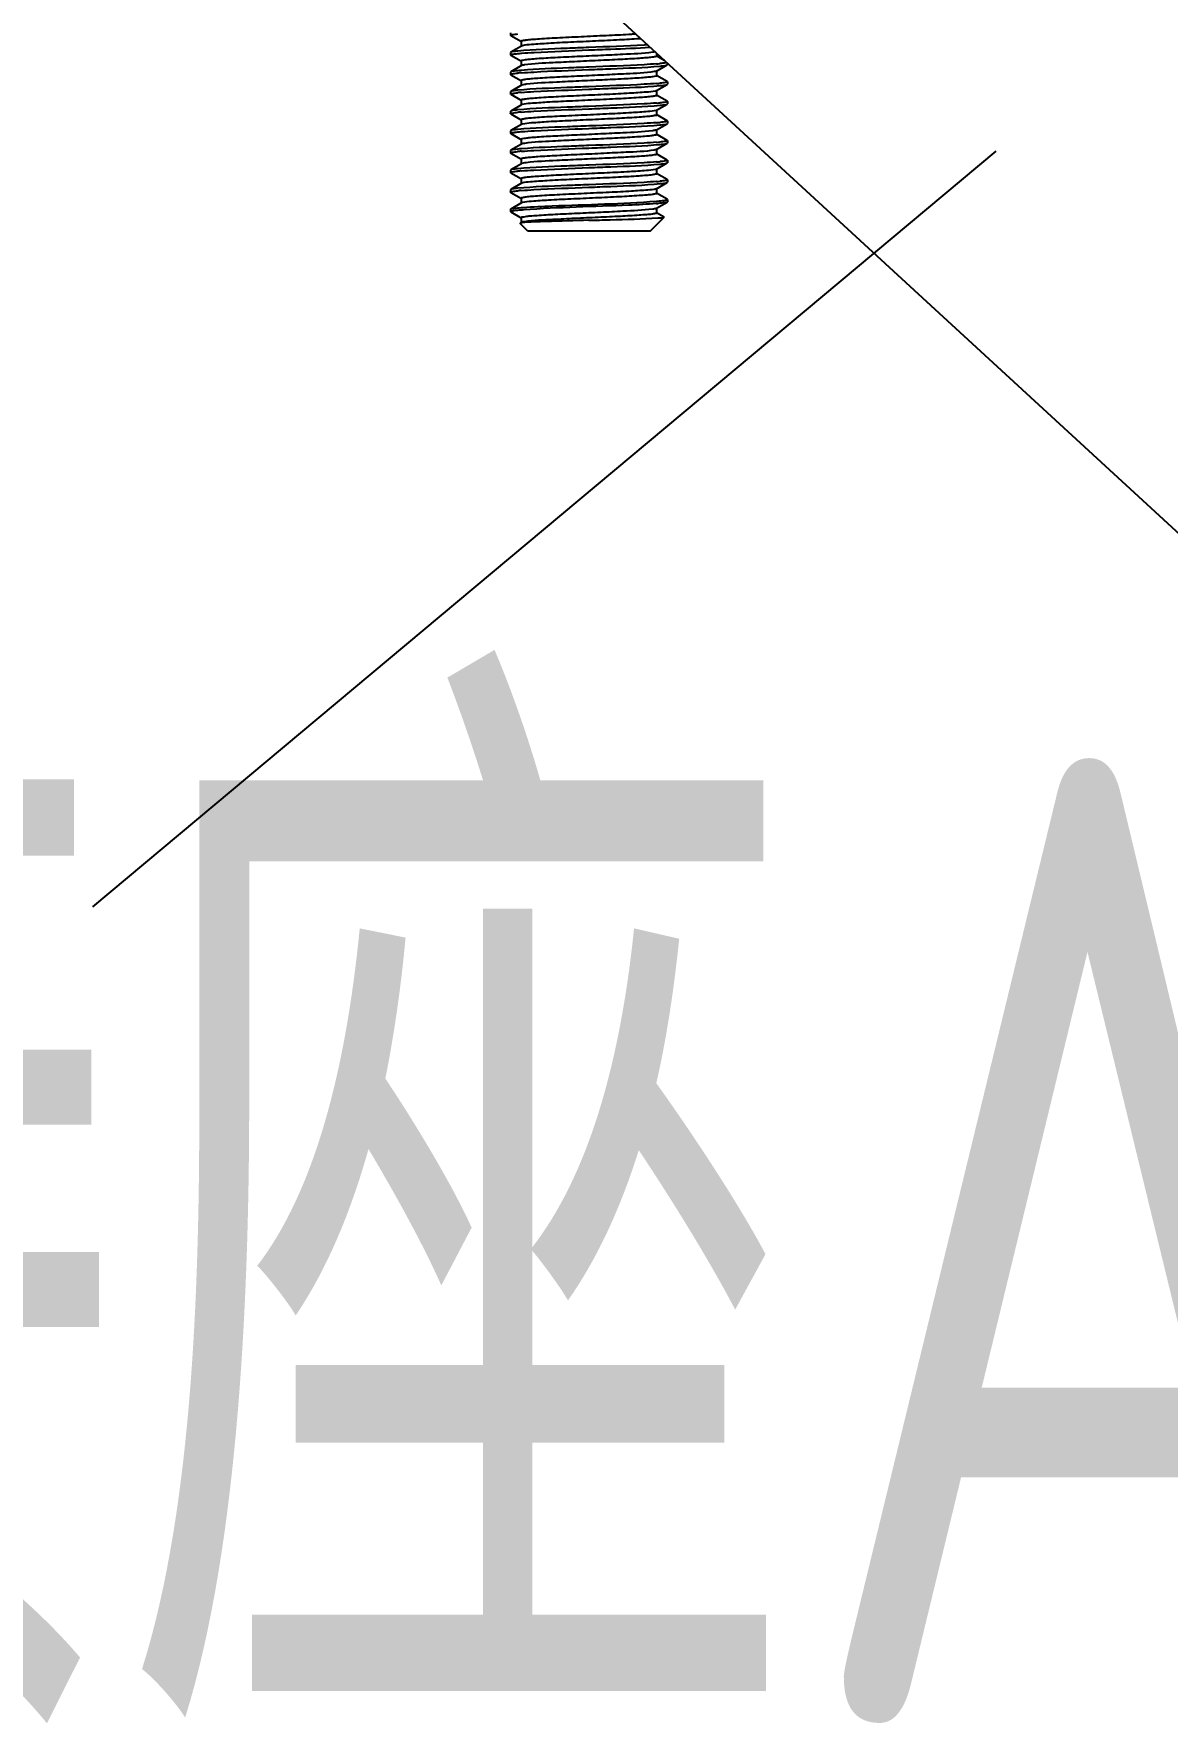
# Model space of a CAD drawing. Extents: x 1247970 to 1725648, y 860327 to 1277876.
# Drawn here: x 1328333 to 1328804, y 1202620 to 1203325 of the extents above; entities that cross this region are included whole.
import ezdxf

# ---------------------------------------------------------------- set-up
doc = ezdxf.new("R2010")
doc.units = 0
doc.header["$LTSCALE"] = 1000
doc.header["$MEASUREMENT"] = 0
doc.layers.get('0').update_dxf_attribs({"color": 254})
for name, color, linetype in [('ANNO-CTXT', 2, 'Continuous'), ('PUB_DIM', 254, 'Continuous'), ('TK', 4, 'Continuous')]:
    doc.layers.add(name, color=color, linetype=linetype)
doc.styles.add('HZ', font='tssdeng.shx', dxfattribs={"width": 0.7, "bigfont": 'hztxt.shx'})
doc.styles.get("Standard").update_dxf_attribs({"font": 'gbenor.shx', "bigfont": 'gbcbig.shx'})
doc.dimstyles.get("Standard").update_dxf_attribs({"dimtxt": 0.18, "dimasz": 0.18, "dimexe": 0.18, "dimexo": 0.0625, "dimgap": 0.09, "dimtad": 0, "dimtih": 1, "dimtoh": 1, "dimdec": 4, "dimzin": 0, "dimdsep": 46, "dimtxsty": 'Standard', "dimcen": 0.09, "dimadec": 0, "dimazin": 0, "dimtfac": 1, "dimtdec": 4, "dimtofl": 0, "dimtmove": 0, "dimatfit": 3, "dimfxl": 0, "dimtolj": 1, "dimtzin": 0, "dimarcsym": 0})

# ---------------------------------------------------------------- blocks, each defined once
blk = doc.blocks.new('A$C63786A89')
at = {"linetype": 'Continuous'}
for p, q in [((-4164.94, 10433.15), (-4496.08, 10737.87)), ((-4486.09, 10681.29), (-4486.09, 10680.27)), ((-4486.02, 10680.18), (-4486.09, 10680.27)), ((-4486.02, 10680.18), (-4481.6, 10677.62)), ((-4481.6, 10675.79), (-4486.02, 10673.23)), ((-4481.69, 10677.72), (-4481.69, 10675.69)), ((-4486.02, 10673.23), (-4486.09, 10673.14)), ((-4486.09, 10673.14), (-4486.09, 10672.13)), ((-4486.02, 10672.04), (-4486.09, 10672.13)), ((-4486.02, 10672.04), (-4481.6, 10669.48)), ((-4481.69, 10669.58), (-4481.69, 10667.54)), ((-4481.68, 10672.81), (-4481.45, 10672.83)), ((-4422.09, 10669.78), (-4425.43, 10671.72)), ((-4425.35, 10671.62), (-4425.35, 10672.78)), ((-4420.94, 10668.72), (-4420.94, 10668.05)), ((-4486.02, 10665.09), (-4486.09, 10665)), ((-4486.09, 10665), (-4486.09, 10663.98)), ((-4486.02, 10663.89), (-4486.09, 10663.98)), ((-4481.6, 10667.65), (-4486.02, 10665.09)), ((-4486.02, 10663.89), (-4481.6, 10661.33)), ((-4425.43, 10665.41), (-4421.01, 10667.96)), ((-4421.01, 10661.02), (-4425.43, 10663.58)), ((-4425.35, 10663.47), (-4425.35, 10665.51)), ((-4421.01, 10667.96), (-4420.94, 10668.05)), ((-4486.02, 10656.94), (-4486.09, 10656.85)), ((-4486.09, 10656.85), (-4486.09, 10655.84)), ((-4486.02, 10655.75), (-4486.09, 10655.84)), ((-4481.6, 10659.5), (-4486.02, 10656.94)), ((-4486.02, 10655.75), (-4481.6, 10653.19)), ((-4481.69, 10661.44), (-4481.69, 10659.4)), ((-4481.47, 10659.56), (-4481.6, 10659.5)), ((-4425.43, 10657.26), (-4421.01, 10659.82)), ((-4421.01, 10652.87), (-4425.43, 10655.43)), ((-4425.35, 10655.33), (-4425.35, 10657.36)), ((-4421.01, 10661.02), (-4420.94, 10660.93)), ((-4421.01, 10659.82), (-4420.94, 10659.91)), ((-4420.94, 10660.93), (-4420.94, 10659.91)), ((-4486.02, 10648.8), (-4486.09, 10648.71)), ((-4486.09, 10648.71), (-4486.09, 10647.69)), ((-4486.02, 10647.6), (-4486.09, 10647.69)), ((-4481.6, 10651.36), (-4486.02, 10648.8)), ((-4486.02, 10647.6), (-4481.6, 10645.04)), ((-4481.69, 10653.29), (-4481.69, 10651.26)), ((-4425.43, 10649.12), (-4425.6, 10649.05)), ((-4425.43, 10649.12), (-4421.01, 10651.68)), ((-4425.35, 10647.18), (-4425.35, 10649.22)), ((-4421.01, 10652.87), (-4420.94, 10652.78)), ((-4421.01, 10651.68), (-4420.94, 10651.76)), ((-4420.94, 10652.78), (-4420.94, 10651.76)), ((-4486.02, 10640.65), (-4486.09, 10640.57)), ((-4486.09, 10640.57), (-4486.09, 10639.55)), ((-4481.6, 10643.21), (-4486.02, 10640.65)), ((-4481.69, 10645.15), (-4481.69, 10643.11)), ((-4421.01, 10644.73), (-4425.43, 10647.29)), ((-4425.43, 10640.97), (-4421.01, 10643.53)), ((-4425.35, 10639.04), (-4425.35, 10641.07)), ((-4421.01, 10644.73), (-4420.94, 10644.64)), ((-4421.01, 10643.53), (-4420.94, 10643.62)), ((-4420.94, 10644.64), (-4420.94, 10643.62)), ((-4486.02, 10639.46), (-4486.09, 10639.55)), ((-4486.02, 10639.46), (-4481.6, 10636.9)), ((-4481.6, 10635.07), (-4486.02, 10632.51)), ((-4481.69, 10637), (-4481.69, 10634.97)), ((-4481.68, 10640.23), (-4481.45, 10640.25)), ((-4421.01, 10636.58), (-4425.43, 10639.14)), ((-4425.43, 10632.83), (-4421.01, 10635.39)), ((-4421.01, 10636.58), (-4420.94, 10636.49)), ((-4421.01, 10635.39), (-4420.94, 10635.48)), ((-4420.94, 10636.49), (-4420.94, 10635.48)), ((-4486.02, 10632.51), (-4486.09, 10632.42)), ((-4486.09, 10632.42), (-4486.09, 10631.4)), ((-4486.02, 10631.31), (-4486.09, 10631.4)), ((-4486.02, 10631.31), (-4481.6, 10628.75)), ((-4481.6, 10626.92), (-4486.02, 10624.37)), ((-4481.69, 10628.86), (-4481.69, 10626.82)), ((-4481.47, 10626.98), (-4481.6, 10626.92)), ((-4421.01, 10628.44), (-4425.43, 10631)), ((-4425.43, 10624.68), (-4421.01, 10627.24)), ((-4425.35, 10630.89), (-4425.35, 10632.93)), ((-4421.01, 10628.44), (-4420.94, 10628.35)), ((-4421.01, 10627.24), (-4420.94, 10627.33)), ((-4420.94, 10628.35), (-4420.94, 10627.33)), ((-4486.02, 10624.37), (-4486.09, 10624.28)), ((-4486.09, 10624.28), (-4486.09, 10623.26)), ((-4486.02, 10623.17), (-4486.09, 10623.26)), ((-4486.02, 10623.17), (-4481.6, 10620.61)), ((-4481.69, 10620.71), (-4481.69, 10618.68)), ((-4421.01, 10620.29), (-4425.43, 10622.85)), ((-4425.35, 10622.75), (-4425.35, 10624.79)), ((-4421.01, 10620.29), (-4420.94, 10620.2)), ((-4421.01, 10619.1), (-4420.94, 10619.19)), ((-4420.94, 10620.2), (-4420.94, 10619.19)), ((-4486.02, 10616.22), (-4486.09, 10616.13)), ((-4486.09, 10616.13), (-4486.09, 10615.11)), ((-4486.02, 10615.02), (-4486.09, 10615.11)), ((-4481.6, 10618.78), (-4486.02, 10616.22)), ((-4486.02, 10615.02), (-4481.6, 10612.47)), ((-4481.69, 10612.57), (-4481.69, 10610.53)), ((-4425.43, 10616.54), (-4425.6, 10616.47)), ((-4425.43, 10616.54), (-4421.01, 10619.1)), ((-4421.01, 10612.15), (-4425.43, 10614.71)), ((-4425.35, 10614.6), (-4425.35, 10616.64)), ((-4420.94, 10612.06), (-4421.01, 10612.15)), ((-4486.09, 10607.99), (-4486.02, 10608.08)), ((-4486.09, 10607.99), (-4486.09, 10606.97)), ((-4486.02, 10606.88), (-4486.09, 10606.97)), ((-4481.6, 10610.64), (-4486.02, 10608.08)), ((-4486.02, 10606.88), (-4481.6, 10604.32)), ((-4425.43, 10608.39), (-4421.01, 10610.95)), ((-4422.31, 10604.76), (-4425.43, 10606.56)), ((-4425.35, 10606.46), (-4425.35, 10608.5)), ((-4421.24, 10611.88), (-4421.12, 10611.92)), ((-4420.94, 10611.04), (-4421.01, 10610.95)), ((-4420.94, 10612.06), (-4420.94, 10611.04)), ((-4482.13, 10602.18), (-4482.16, 10602.12)), ((-4478.97, 10598.93), (-4482.16, 10602.12)), ((-4481.37, 10602.33), (-4481.78, 10602.27)), ((-4481.69, 10604.42), (-4481.69, 10602.39)), ((-4428.06, 10598.93), (-4478.97, 10598.93)), ((-4428.06, 10598.93), (-4422.29, 10604.7)), ((-4422.29, 10604.7), (-4422.31, 10604.76))]:
    blk.add_line(p, q, dxfattribs=at)
for centre, radius, start, end in [((-4480.14, 10671.69), 4.37, 103.46037, 104.3304), ((-4432.77, 10762.71), 94.62, 274.45949, 275.27319), ((-4474.7, 10575.58), 89.36, 94.44665, 95.44856), ((-4474.65, 10566.78), 90.02, 94.45208, 95.42243), ((-4432.58, 10752.35), 92.39, 274.45708, 275.34311), ((-4474.47, 10556.48), 92.17, 94.4567, 95.35017), ((-4426.21, 10650.83), 1.88, 287.90929, 289.04387), ((-4432.6, 10744.42), 92.6, 274.45721, 275.33727), ((-4480.14, 10639.11), 4.37, 103.46037, 104.3304), ((-4432.5, 10735.05), 91.37, 274.45618, 275.37567), ((-4432.77, 10730.13), 94.62, 274.45949, 275.27319), ((-4474.7, 10543), 89.36, 94.44665, 95.44856), ((-4432.58, 10719.77), 92.39, 274.45708, 275.34311), ((-4474.65, 10534.2), 90.02, 94.45208, 95.42243), ((-4432.6, 10711.84), 92.6, 274.45721, 275.33727), ((-4474.47, 10523.91), 92.17, 94.4567, 95.35017), ((-4426.21, 10618.25), 1.88, 287.90929, 289.04387), ((-4480.14, 10606.53), 4.37, 103.46037, 104.3304), ((-4434.34, 10724.94), 113.92, 274.45303, 274.76001), ((-4434.12, 10721.15), 111.14, 274.46857, 274.81399)]:
    blk.add_arc(centre, radius, start, end, dxfattribs=at)
for points, knots in [([(-4486.09, 10680.27), (-4486.09, 10680.31), (-4485.95, 10680.41), (-4485.82, 10680.44), (-4485.73, 10680.46)], [0, 0, 0, 0, 0.315177, 1, 1, 1, 1]), ([(-4485.73, 10680.46), (-4485.59, 10680.5), (-4484.71, 10680.68), (-4483.81, 10680.76), (-4483.06, 10680.83)], [0, 0, 0, 0, 0.16229, 1, 1, 1, 1]), ([(-4434.03, 10680.77), (-4434.63, 10680.72), (-4438.31, 10680.46), (-4445.49, 10680.14), (-4455.43, 10679.67), (-4465.09, 10679.22), (-4472.43, 10678.84), (-4477.03, 10678.48), (-4479.53, 10678.29), (-4480.72, 10678.02), (-4481.68, 10677.91), (-4481.68, 10677.72)], [0.1500082, 0.1500082, 0.1500082, 0.1500082, 0.1823338, 0.3471353, 0.5327057, 0.7133282, 0.8639751, 0.9213168, 0.9638559, 0.9902263, 1, 1, 1, 1]), ([(-4481.22, 10675.92), (-4481.3, 10675.9), (-4481.43, 10675.87), (-4481.55, 10675.82), (-4481.6, 10675.79)], [0, 0, 0, 0, 0.585672, 1, 1, 1, 1]), ([(-4431.95, 10678.86), (-4432.19, 10678.84), (-4435.12, 10678.62), (-4441.46, 10678.29), (-4450.91, 10677.84), (-4460.74, 10677.39), (-4469.6, 10676.97), (-4476.28, 10676.49), (-4479.92, 10676.24), (-4481.16, 10675.94)], [0.1194923, 0.1194923, 0.1194923, 0.1194923, 0.1322772, 0.2793046, 0.4565879, 0.6403849, 0.8060766, 0.931494, 1, 1, 1, 1]), ([(-4429.14, 10676.27), (-4429.62, 10676.25), (-4437.74, 10675.78), (-4445.87, 10675.48), (-4453.52, 10675.18)], [0.1333592, 0.1333592, 0.1333592, 0.1333592, 0.1845089, 1, 1, 1, 1]), ([(-4486.09, 10672.13), (-4486.09, 10672.16), (-4485.71, 10672.44), (-4485.33, 10672.41), (-4484.97, 10672.47)], [0, 0, 0, 0, 0.092798, 1, 1, 1, 1]), ([(-4483.06, 10673.71), (-4483.44, 10673.67), (-4484.41, 10673.53), (-4485.48, 10673.54), (-4486.02, 10673.23)], [0, 0, 0, 0, 0.379378, 1, 1, 1, 1]), ([(-4484.97, 10672.47), (-4484.76, 10672.5), (-4483.67, 10672.64), (-4482.57, 10672.74), (-4481.68, 10672.81)], [0, 0, 0, 0, 0.190958, 1, 1, 1, 1]), ([(-4453.52, 10675.18), (-4456.56, 10675.06), (-4466.41, 10674.64), (-4476.27, 10674.35), (-4483.06, 10673.71)], [0, 0, 0, 0, 0.308784, 1, 1, 1, 1]), ([(-4427.04, 10673.2), (-4431.15, 10672.65), (-4438.37, 10672.37), (-4448.82, 10671.82), (-4458.22, 10671.41), (-4467.02, 10670.98), (-4473.57, 10670.62), (-4477.63, 10670.28), (-4479.81, 10670.1), (-4480.85, 10669.86), (-4481.69, 10669.74), (-4481.69, 10669.58)], [0, 0, 0, 0, 0.226556, 0.394464, 0.573122, 0.741029, 0.877994, 0.929534, 0.967621, 0.99116, 1, 1, 1, 1]), ([(-4481.45, 10672.83), (-4479.72, 10672.96), (-4470.41, 10673.52), (-4461.1, 10673.86), (-4453.52, 10674.16)], [0, 0, 0, 0, 0.186017, 1, 1, 1, 1]), ([(-4425.37, 10671.57), (-4425.51, 10671.4), (-4426.3, 10671.31), (-4427.67, 10671.05), (-4429.93, 10670.87), (-4434.23, 10670.53), (-4440.92, 10670.18), (-4449.85, 10669.74), (-4459.24, 10669.33), (-4469.45, 10668.77), (-4476.44, 10668.54), (-4480.34, 10667.95)], [0, 0, 0, 0, 0.011937, 0.038615, 0.07957, 0.133598, 0.274096, 0.443272, 0.620779, 0.785256, 1, 1, 1, 1]), ([(-4453.52, 10674.16), (-4450.49, 10674.28), (-4442.02, 10674.64), (-4433.53, 10674.91), (-4428.08, 10675.3)], [0, 0, 0, 0, 0.3078949, 0.8635376, 0.8635376, 0.8635376, 0.8635376]), ([(-4425.35, 10671.62), (-4425.35, 10671.61), (-4425.35, 10671.59), (-4425.36, 10671.57), (-4425.37, 10671.57)], [0, 0, 0, 0, 0.463467, 1, 1, 1, 1]), ([(-4421.32, 10668.87), (-4421.47, 10668.83), (-4422.38, 10668.66), (-4423.3, 10668.57), (-4424.07, 10668.5)], [0, 0, 0, 0, 0.163149, 1, 1, 1, 1]), ([(-4486.09, 10663.98), (-4486.09, 10664.02), (-4485.96, 10664.11), (-4485.85, 10664.14), (-4485.76, 10664.17)], [0, 0, 0, 0, 0.319044, 1, 1, 1, 1]), ([(-4481.58, 10665.69), (-4482.6, 10665.61), (-4484.05, 10665.41), (-4485.61, 10665.32), (-4486.02, 10665.09)], [0, 0, 0, 0, 0.683777, 1, 1, 1, 1]), ([(-4485.76, 10664.17), (-4485.63, 10664.2), (-4484.78, 10664.38), (-4483.91, 10664.46), (-4483.19, 10664.53)], [0, 0, 0, 0, 0.160861, 1, 1, 1, 1]), ([(-4426.38, 10665.16), (-4430.22, 10664.5), (-4437.24, 10664.31), (-4447.54, 10663.72), (-4457.17, 10663.31), (-4466.3, 10662.87), (-4473.15, 10662.5), (-4477.41, 10662.16), (-4479.71, 10661.97), (-4480.8, 10661.72), (-4481.69, 10661.61), (-4481.68, 10661.44)], [0, 0, 0, 0, 0.210773, 0.377666, 0.558838, 0.731273, 0.873076, 0.926648, 0.966309, 0.990838, 1, 1, 1, 1]), ([(-4481.63, 10664.67), (-4479.9, 10664.8), (-4470.54, 10665.37), (-4461.16, 10665.71), (-4453.52, 10666.02)], [0, 0, 0, 0, 0.184504, 1, 1, 1, 1]), ([(-4480.34, 10667.95), (-4480.49, 10667.92), (-4480.91, 10667.85), (-4481.35, 10667.79), (-4481.6, 10667.65)], [0, 0, 0, 0, 0.353551, 1, 1, 1, 1]), ([(-4453.52, 10667.04), (-4456.3, 10666.92), (-4465.66, 10666.54), (-4475.03, 10666.2), (-4481.58, 10665.69)], [0, 0, 0, 0, 0.297814, 1, 1, 1, 1]), ([(-4425.35, 10663.47), (-4425.35, 10663.31), (-4426.15, 10663.19), (-4427.17, 10662.96), (-4429.29, 10662.78), (-4433.25, 10662.45), (-4439.65, 10662.09), (-4448.29, 10661.67), (-4457.57, 10661.26), (-4468.07, 10660.72), (-4475.38, 10660.42), (-4479.59, 10659.9)], [0, 0, 0, 0, 0.008683, 0.031763, 0.069103, 0.119686, 0.254361, 0.420111, 0.597552, 0.765912, 1, 1, 1, 1]), ([(-4425.41, 10668.38), (-4427.14, 10668.25), (-4436.5, 10667.68), (-4445.87, 10667.34), (-4453.52, 10667.04)], [0, 0, 0, 0, 0.184619, 1, 1, 1, 1]), ([(-4453.52, 10666.02), (-4450.47, 10666.14), (-4440.63, 10666.56), (-4430.76, 10666.85), (-4423.98, 10667.49)], [0, 0, 0, 0, 0.308711, 1, 1, 1, 1]), ([(-4425.44, 10665.41), (-4425.54, 10665.34), (-4425.86, 10665.25), (-4426.18, 10665.19), (-4426.38, 10665.16)], [0, 0, 0, 0, 0.374139, 1, 1, 1, 1]), ([(-4423.98, 10667.49), (-4423.6, 10667.52), (-4422.62, 10667.66), (-4421.55, 10667.65), (-4421.01, 10667.96)], [0, 0, 0, 0, 0.379419, 1, 1, 1, 1]), ([(-4486.09, 10655.84), (-4486.09, 10655.88), (-4485.96, 10655.97), (-4485.85, 10656), (-4485.76, 10656.02)], [0, 0, 0, 0, 0.318595, 1, 1, 1, 1]), ([(-4483.19, 10657.41), (-4483.55, 10657.37), (-4484.48, 10657.24), (-4485.5, 10657.24), (-4486.02, 10656.94)], [0, 0, 0, 0, 0.378482, 1, 1, 1, 1]), ([(-4485.76, 10656.02), (-4485.62, 10656.06), (-4484.76, 10656.24), (-4483.89, 10656.32), (-4483.15, 10656.39)], [0, 0, 0, 0, 0.160696, 1, 1, 1, 1]), ([(-4453.52, 10658.89), (-4456.58, 10658.77), (-4466.47, 10658.35), (-4476.38, 10658.06), (-4483.19, 10657.41)], [0, 0, 0, 0, 0.309919, 1, 1, 1, 1]), ([(-4425.87, 10657.11), (-4427.12, 10656.81), (-4430.75, 10656.56), (-4437.44, 10656.08), (-4446.3, 10655.66), (-4456.13, 10655.21), (-4465.58, 10654.76), (-4472.72, 10654.39), (-4477.18, 10654.03), (-4479.61, 10653.84), (-4480.75, 10653.58), (-4481.68, 10653.47), (-4481.68, 10653.29)], [0, 0, 0, 0, 0.068576, 0.194029, 0.359725, 0.543506, 0.720761, 0.867753, 0.923531, 0.964877, 0.99049, 1, 1, 1, 1]), ([(-4481.63, 10656.52), (-4479.91, 10656.66), (-4470.54, 10657.23), (-4461.16, 10657.57), (-4453.52, 10657.87)], [0, 0, 0, 0, 0.184493, 1, 1, 1, 1]), ([(-4479.59, 10659.9), (-4479.81, 10659.88), (-4480.44, 10659.79), (-4481.08, 10659.71), (-4481.47, 10659.56)], [0, 0, 0, 0, 0.341642, 1, 1, 1, 1]), ([(-4425.35, 10655.33), (-4425.35, 10655.15), (-4426.31, 10655.04), (-4427.48, 10654.77), (-4429.97, 10654.58), (-4434.53, 10654.22), (-4441.82, 10653.84), (-4451.43, 10653.39), (-4461.35, 10652.92), (-4470.2, 10652.52), (-4476.71, 10652), (-4480.22, 10651.79), (-4481.35, 10651.46)], [0, 0, 0, 0, 0.009703, 0.035887, 0.07813, 0.135078, 0.284815, 0.464601, 0.649729, 0.81476, 0.937049, 1, 1, 1, 1]), ([(-4425.4, 10660.24), (-4427.13, 10660.1), (-4436.49, 10659.54), (-4445.87, 10659.19), (-4453.52, 10658.89)], [0, 0, 0, 0, 0.184538, 1, 1, 1, 1]), ([(-4453.52, 10657.87), (-4450.48, 10657.99), (-4440.63, 10658.41), (-4430.77, 10658.7), (-4423.99, 10659.34)], [0, 0, 0, 0, 0.308641, 1, 1, 1, 1]), ([(-4425.44, 10657.26), (-4425.49, 10657.23), (-4425.64, 10657.17), (-4425.78, 10657.13), (-4425.87, 10657.11)], [0, 0, 0, 0, 0.406881, 1, 1, 1, 1]), ([(-4423.99, 10659.34), (-4423.61, 10659.38), (-4422.63, 10659.52), (-4421.55, 10659.51), (-4421.01, 10659.82)], [0, 0, 0, 0, 0.379512, 1, 1, 1, 1]), ([(-4421.27, 10660.74), (-4421.41, 10660.7), (-4422.31, 10660.52), (-4423.22, 10660.43), (-4423.98, 10660.36)], [0, 0, 0, 0, 0.159502, 1, 1, 1, 1]), ([(-4420.94, 10660.93), (-4420.94, 10660.89), (-4421.07, 10660.8), (-4421.19, 10660.76), (-4421.27, 10660.74)], [0, 0, 0, 0, 0.318137, 1, 1, 1, 1]), ([(-4486.09, 10647.69), (-4486.09, 10647.74), (-4485.95, 10647.83), (-4485.82, 10647.86), (-4485.73, 10647.89)], [0, 0, 0, 0, 0.315177, 1, 1, 1, 1]), ([(-4483.15, 10649.27), (-4483.52, 10649.23), (-4484.46, 10649.1), (-4485.5, 10649.1), (-4486.02, 10648.8)], [0, 0, 0, 0, 0.378727, 1, 1, 1, 1]), ([(-4485.73, 10647.89), (-4485.59, 10647.92), (-4484.71, 10648.1), (-4483.81, 10648.18), (-4483.06, 10648.26)], [0, 0, 0, 0, 0.16229, 1, 1, 1, 1]), ([(-4453.52, 10650.75), (-4456.58, 10650.62), (-4466.46, 10650.2), (-4476.35, 10649.92), (-4483.15, 10649.27)], [0, 0, 0, 0, 0.309586, 1, 1, 1, 1]), ([(-4425.63, 10649.03), (-4426.72, 10648.68), (-4430.18, 10648.5), (-4436.64, 10647.96), (-4445.49, 10647.56), (-4455.43, 10647.09), (-4465.09, 10646.64), (-4472.43, 10646.26), (-4477.03, 10645.9), (-4479.53, 10645.71), (-4480.72, 10645.44), (-4481.68, 10645.33), (-4481.68, 10645.15)], [0, 0, 0, 0, 0.061098, 0.182334, 0.347135, 0.532706, 0.713328, 0.863975, 0.921317, 0.963856, 0.990226, 1, 1, 1, 1]), ([(-4481.63, 10648.38), (-4479.9, 10648.51), (-4470.54, 10649.08), (-4461.16, 10649.42), (-4453.52, 10649.73)], [0, 0, 0, 0, 0.184541, 1, 1, 1, 1]), ([(-4481.35, 10651.46), (-4481.4, 10651.44), (-4481.48, 10651.41), (-4481.56, 10651.38), (-4481.6, 10651.36)], [0, 0, 0, 0, 0.569522, 1, 1, 1, 1]), ([(-4425.4, 10652.1), (-4427.13, 10651.96), (-4436.5, 10651.39), (-4445.87, 10651.05), (-4453.52, 10650.75)], [0, 0, 0, 0, 0.184553, 1, 1, 1, 1]), ([(-4453.52, 10649.73), (-4450.47, 10649.85), (-4440.61, 10650.27), (-4430.73, 10650.56), (-4423.94, 10651.2)], [0, 0, 0, 0, 0.309073, 1, 1, 1, 1]), ([(-4421.31, 10652.59), (-4421.45, 10652.55), (-4422.34, 10652.37), (-4423.24, 10652.29), (-4423.99, 10652.22)], [0, 0, 0, 0, 0.163341, 1, 1, 1, 1]), ([(-4423.94, 10651.2), (-4423.56, 10651.24), (-4422.6, 10651.37), (-4421.55, 10651.37), (-4421.01, 10651.68)], [0, 0, 0, 0, 0.379133, 1, 1, 1, 1]), ([(-4420.94, 10652.78), (-4420.94, 10652.74), (-4421.09, 10652.64), (-4421.22, 10652.61), (-4421.31, 10652.59)], [0, 0, 0, 0, 0.314295, 1, 1, 1, 1]), ([(-4483.06, 10641.13), (-4483.44, 10641.09), (-4484.41, 10640.96), (-4485.48, 10640.97), (-4486.02, 10640.65)], [0, 0, 0, 0, 0.379378, 1, 1, 1, 1]), ([(-4453.52, 10642.6), (-4456.56, 10642.48), (-4466.41, 10642.06), (-4476.27, 10641.77), (-4483.06, 10641.13)], [0, 0, 0, 0, 0.308784, 1, 1, 1, 1]), ([(-4427.04, 10640.62), (-4431.15, 10640.07), (-4438.37, 10639.79), (-4448.82, 10639.24), (-4458.22, 10638.83), (-4467.02, 10638.4), (-4473.57, 10638.04), (-4477.63, 10637.71), (-4479.81, 10637.52), (-4480.85, 10637.28), (-4481.69, 10637.16), (-4481.69, 10637)], [0, 0, 0, 0, 0.226556, 0.394464, 0.573122, 0.741029, 0.877994, 0.929534, 0.967621, 0.99116, 1, 1, 1, 1]), ([(-4481.22, 10643.35), (-4481.3, 10643.33), (-4481.43, 10643.29), (-4481.55, 10643.24), (-4481.6, 10643.21)], [0, 0, 0, 0, 0.585672, 1, 1, 1, 1]), ([(-4481.45, 10640.25), (-4479.72, 10640.38), (-4470.41, 10640.94), (-4461.1, 10641.28), (-4453.52, 10641.58)], [0, 0, 0, 0, 0.186017, 1, 1, 1, 1]), ([(-4425.35, 10647.18), (-4425.35, 10647.01), (-4426.28, 10646.89), (-4427.43, 10646.63), (-4429.85, 10646.44), (-4434.32, 10646.09), (-4441.46, 10645.71), (-4450.91, 10645.26), (-4460.74, 10644.81), (-4469.6, 10644.4), (-4476.28, 10643.91), (-4479.92, 10643.66), (-4481.16, 10643.36)], [0, 0, 0, 0, 0.009517, 0.035128, 0.076492, 0.132277, 0.279305, 0.456588, 0.640385, 0.806077, 0.931494, 1, 1, 1, 1]), ([(-4425.4, 10643.95), (-4427.12, 10643.82), (-4436.49, 10643.25), (-4445.87, 10642.91), (-4453.52, 10642.6)], [0, 0, 0, 0, 0.184509, 1, 1, 1, 1]), ([(-4453.52, 10641.58), (-4450.49, 10641.7), (-4440.68, 10642.12), (-4430.84, 10642.42), (-4424.07, 10643.05)], [0, 0, 0, 0, 0.307895, 1, 1, 1, 1]), ([(-4425.43, 10640.97), (-4425.5, 10640.93), (-4426.03, 10640.75), (-4426.58, 10640.69), (-4427.04, 10640.62)], [0, 0, 0, 0, 0.140461, 1, 1, 1, 1]), ([(-4424.07, 10643.05), (-4423.68, 10643.08), (-4422.67, 10643.22), (-4421.57, 10643.21), (-4421.01, 10643.53)], [0, 0, 0, 0, 0.380051, 1, 1, 1, 1]), ([(-4421.26, 10644.45), (-4421.4, 10644.42), (-4422.28, 10644.23), (-4423.18, 10644.15), (-4423.94, 10644.08)], [0, 0, 0, 0, 0.159053, 1, 1, 1, 1]), ([(-4420.94, 10644.64), (-4420.94, 10644.6), (-4421.07, 10644.51), (-4421.18, 10644.48), (-4421.26, 10644.45)], [0, 0, 0, 0, 0.319254, 1, 1, 1, 1]), ([(-4486.09, 10639.55), (-4486.09, 10639.58), (-4485.71, 10639.86), (-4485.33, 10639.83), (-4484.97, 10639.89)], [0, 0, 0, 0, 0.092798, 1, 1, 1, 1]), ([(-4484.97, 10639.89), (-4484.76, 10639.92), (-4483.67, 10640.07), (-4482.57, 10640.16), (-4481.68, 10640.23)], [0, 0, 0, 0, 0.190958, 1, 1, 1, 1]), ([(-4481.63, 10632.09), (-4479.9, 10632.23), (-4470.54, 10632.79), (-4461.16, 10633.13), (-4453.52, 10633.44)], [0, 0, 0, 0, 0.184504, 1, 1, 1, 1]), ([(-4480.34, 10635.37), (-4480.49, 10635.35), (-4480.91, 10635.27), (-4481.35, 10635.21), (-4481.6, 10635.07)], [0, 0, 0, 0, 0.353551, 1, 1, 1, 1]), ([(-4453.52, 10634.46), (-4456.3, 10634.35), (-4465.66, 10633.96), (-4475.03, 10633.62), (-4481.58, 10633.11)], [0, 0, 0, 0, 0.297814, 1, 1, 1, 1]), ([(-4425.37, 10638.99), (-4425.51, 10638.82), (-4426.3, 10638.73), (-4427.67, 10638.47), (-4429.93, 10638.29), (-4434.23, 10637.95), (-4440.92, 10637.6), (-4449.85, 10637.16), (-4459.24, 10636.76), (-4469.45, 10636.2), (-4476.44, 10635.96), (-4480.34, 10635.37)], [0, 0, 0, 0, 0.011937, 0.038615, 0.07957, 0.133598, 0.274096, 0.443272, 0.620779, 0.785256, 1, 1, 1, 1]), ([(-4425.41, 10635.81), (-4427.14, 10635.67), (-4436.5, 10635.1), (-4445.87, 10634.76), (-4453.52, 10634.46)], [0, 0, 0, 0, 0.184619, 1, 1, 1, 1]), ([(-4453.52, 10633.44), (-4450.47, 10633.56), (-4440.63, 10633.98), (-4430.76, 10634.27), (-4423.98, 10634.91)], [0, 0, 0, 0, 0.308711, 1, 1, 1, 1]), ([(-4425.35, 10639.04), (-4425.35, 10639.03), (-4425.35, 10639.01), (-4425.36, 10639), (-4425.37, 10638.99)], [0, 0, 0, 0, 0.463467, 1, 1, 1, 1]), ([(-4421.32, 10636.29), (-4421.47, 10636.26), (-4422.38, 10636.08), (-4423.3, 10635.99), (-4424.07, 10635.92)], [0, 0, 0, 0, 0.163149, 1, 1, 1, 1]), ([(-4423.98, 10634.91), (-4423.6, 10634.95), (-4422.62, 10635.08), (-4421.55, 10635.07), (-4421.01, 10635.39)], [0, 0, 0, 0, 0.379419, 1, 1, 1, 1]), ([(-4420.94, 10636.49), (-4420.94, 10636.45), (-4421.1, 10636.35), (-4421.22, 10636.32), (-4421.32, 10636.29)], [0, 0, 0, 0, 0.312916, 1, 1, 1, 1]), ([(-4486.09, 10631.4), (-4486.09, 10631.44), (-4485.96, 10631.53), (-4485.85, 10631.56), (-4485.76, 10631.59)], [0, 0, 0, 0, 0.319044, 1, 1, 1, 1]), ([(-4481.58, 10633.11), (-4482.6, 10633.03), (-4484.05, 10632.83), (-4485.61, 10632.75), (-4486.02, 10632.51)], [0, 0, 0, 0, 0.683777, 1, 1, 1, 1]), ([(-4485.76, 10631.59), (-4485.63, 10631.63), (-4484.78, 10631.8), (-4483.91, 10631.88), (-4483.19, 10631.95)], [0, 0, 0, 0, 0.160861, 1, 1, 1, 1]), ([(-4453.52, 10626.31), (-4456.58, 10626.19), (-4466.47, 10625.77), (-4476.38, 10625.48), (-4483.19, 10624.83)], [0, 0, 0, 0, 0.309919, 1, 1, 1, 1]), ([(-4426.38, 10632.58), (-4430.22, 10631.92), (-4437.24, 10631.74), (-4447.54, 10631.15), (-4457.17, 10630.73), (-4466.3, 10630.29), (-4473.15, 10629.92), (-4477.41, 10629.58), (-4479.71, 10629.39), (-4480.8, 10629.14), (-4481.69, 10629.03), (-4481.68, 10628.86)], [0, 0, 0, 0, 0.210773, 0.377666, 0.558838, 0.731273, 0.873076, 0.926648, 0.966309, 0.990838, 1, 1, 1, 1]), ([(-4479.59, 10627.32), (-4479.81, 10627.3), (-4480.44, 10627.21), (-4481.08, 10627.13), (-4481.47, 10626.98)], [0, 0, 0, 0, 0.341642, 1, 1, 1, 1]), ([(-4425.35, 10630.89), (-4425.35, 10630.74), (-4426.15, 10630.61), (-4427.17, 10630.39), (-4429.29, 10630.2), (-4433.25, 10629.87), (-4439.65, 10629.52), (-4448.29, 10629.09), (-4457.57, 10628.68), (-4468.07, 10628.14), (-4475.38, 10627.84), (-4479.59, 10627.32)], [0, 0, 0, 0, 0.008683, 0.031763, 0.069103, 0.119686, 0.254361, 0.420111, 0.597552, 0.765912, 1, 1, 1, 1]), ([(-4425.4, 10627.66), (-4427.13, 10627.53), (-4436.49, 10626.96), (-4445.87, 10626.62), (-4453.52, 10626.31)], [0, 0, 0, 0, 0.184538, 1, 1, 1, 1]), ([(-4453.52, 10625.29), (-4450.48, 10625.42), (-4440.63, 10625.83), (-4430.77, 10626.13), (-4423.99, 10626.77)], [0, 0, 0, 0, 0.308641, 1, 1, 1, 1]), ([(-4425.44, 10632.83), (-4425.54, 10632.77), (-4425.86, 10632.68), (-4426.18, 10632.61), (-4426.38, 10632.58)], [0, 0, 0, 0, 0.374139, 1, 1, 1, 1]), ([(-4423.99, 10626.77), (-4423.61, 10626.8), (-4422.63, 10626.94), (-4421.55, 10626.93), (-4421.01, 10627.24)], [0, 0, 0, 0, 0.379512, 1, 1, 1, 1]), ([(-4421.27, 10628.16), (-4421.41, 10628.12), (-4422.31, 10627.94), (-4423.22, 10627.86), (-4423.98, 10627.78)], [0, 0, 0, 0, 0.159502, 1, 1, 1, 1]), ([(-4420.94, 10628.35), (-4420.94, 10628.31), (-4421.07, 10628.22), (-4421.19, 10628.19), (-4421.27, 10628.16)], [0, 0, 0, 0, 0.318137, 1, 1, 1, 1]), ([(-4486.09, 10623.26), (-4486.09, 10623.3), (-4485.96, 10623.39), (-4485.85, 10623.42), (-4485.76, 10623.44)], [0, 0, 0, 0, 0.318595, 1, 1, 1, 1]), ([(-4483.19, 10624.83), (-4483.55, 10624.79), (-4484.48, 10624.66), (-4485.5, 10624.66), (-4486.02, 10624.37)], [0, 0, 0, 0, 0.378482, 1, 1, 1, 1]), ([(-4485.76, 10623.44), (-4485.62, 10623.48), (-4484.76, 10623.66), (-4483.89, 10623.74), (-4483.15, 10623.81)], [0, 0, 0, 0, 0.160696, 1, 1, 1, 1]), ([(-4425.87, 10624.53), (-4427.12, 10624.24), (-4430.75, 10623.98), (-4437.44, 10623.5), (-4446.3, 10623.08), (-4456.13, 10622.63), (-4465.58, 10622.18), (-4472.72, 10621.81), (-4477.18, 10621.45), (-4479.61, 10621.26), (-4480.75, 10621), (-4481.68, 10620.89), (-4481.68, 10620.71)], [0, 0, 0, 0, 0.068576, 0.194029, 0.359725, 0.543506, 0.720761, 0.867753, 0.923531, 0.964877, 0.99049, 1, 1, 1, 1]), ([(-4481.63, 10623.94), (-4479.91, 10624.08), (-4470.54, 10624.65), (-4461.16, 10624.99), (-4453.52, 10625.29)], [0, 0, 0, 0, 0.184493, 1, 1, 1, 1]), ([(-4425.35, 10622.75), (-4425.35, 10622.57), (-4426.31, 10622.46), (-4427.48, 10622.19), (-4429.97, 10622), (-4434.53, 10621.64), (-4441.82, 10621.26), (-4451.43, 10620.81), (-4461.35, 10620.34), (-4470.2, 10619.94), (-4476.71, 10619.42), (-4480.22, 10619.21), (-4481.35, 10618.88)], [0, 0, 0, 0, 0.009703, 0.035887, 0.07813, 0.135078, 0.284815, 0.464601, 0.649729, 0.81476, 0.937049, 1, 1, 1, 1]), ([(-4425.4, 10619.52), (-4427.13, 10619.38), (-4436.5, 10618.81), (-4445.87, 10618.47), (-4453.52, 10618.17)], [0, 0, 0, 0, 0.184553, 1, 1, 1, 1]), ([(-4425.44, 10624.68), (-4425.49, 10624.65), (-4425.64, 10624.6), (-4425.78, 10624.56), (-4425.87, 10624.53)], [0, 0, 0, 0, 0.406881, 1, 1, 1, 1]), ([(-4421.31, 10620.01), (-4421.45, 10619.97), (-4422.34, 10619.8), (-4423.24, 10619.71), (-4423.99, 10619.64)], [0, 0, 0, 0, 0.163341, 1, 1, 1, 1]), ([(-4420.94, 10620.2), (-4420.94, 10620.16), (-4421.09, 10620.06), (-4421.22, 10620.03), (-4421.31, 10620.01)], [0, 0, 0, 0, 0.314295, 1, 1, 1, 1]), ([(-4486.09, 10615.11), (-4486.09, 10615.16), (-4485.95, 10615.25), (-4485.82, 10615.28), (-4485.73, 10615.31)], [0, 0, 0, 0, 0.315177, 1, 1, 1, 1]), ([(-4483.15, 10616.69), (-4483.52, 10616.65), (-4484.46, 10616.52), (-4485.5, 10616.52), (-4486.02, 10616.22)], [0, 0, 0, 0, 0.378727, 1, 1, 1, 1]), ([(-4485.73, 10615.31), (-4485.59, 10615.34), (-4484.71, 10615.52), (-4483.81, 10615.61), (-4483.06, 10615.68)], [0, 0, 0, 0, 0.16229, 1, 1, 1, 1]), ([(-4453.52, 10618.17), (-4456.58, 10618.05), (-4466.46, 10617.62), (-4476.35, 10617.34), (-4483.15, 10616.69)], [0, 0, 0, 0, 0.309586, 1, 1, 1, 1]), ([(-4425.63, 10616.46), (-4426.72, 10616.1), (-4430.18, 10615.92), (-4436.64, 10615.38), (-4445.49, 10614.98), (-4455.43, 10614.52), (-4465.09, 10614.06), (-4472.43, 10613.68), (-4477.03, 10613.32), (-4479.53, 10613.13), (-4480.72, 10612.86), (-4481.68, 10612.75), (-4481.68, 10612.57)], [0, 0, 0, 0, 0.061098, 0.182334, 0.347135, 0.532706, 0.713328, 0.863975, 0.921317, 0.963856, 0.990226, 1, 1, 1, 1]), ([(-4481.63, 10615.8), (-4479.9, 10615.94), (-4470.54, 10616.5), (-4461.16, 10616.85), (-4453.52, 10617.15)], [0, 0, 0, 0, 0.184541, 1, 1, 1, 1]), ([(-4481.35, 10618.88), (-4481.4, 10618.86), (-4481.48, 10618.84), (-4481.56, 10618.8), (-4481.6, 10618.78)], [0, 0, 0, 0, 0.569522, 1, 1, 1, 1]), ([(-4425.35, 10614.6), (-4425.35, 10614.43), (-4426.28, 10614.32), (-4427.43, 10614.06), (-4429.85, 10613.86), (-4434.32, 10613.51), (-4441.46, 10613.13), (-4450.91, 10612.69), (-4460.74, 10612.23), (-4469.6, 10611.82), (-4476.28, 10611.33), (-4479.92, 10611.08), (-4481.16, 10610.78)], [0, 0, 0, 0, 0.009517, 0.035128, 0.076492, 0.132277, 0.279305, 0.456588, 0.640385, 0.806077, 0.931494, 1, 1, 1, 1]), ([(-4453.52, 10617.15), (-4450.47, 10617.27), (-4440.61, 10617.69), (-4430.73, 10617.98), (-4423.94, 10618.63)], [0, 0, 0, 0, 0.309073, 1, 1, 1, 1]), ([(-4423.94, 10618.63), (-4423.56, 10618.66), (-4422.6, 10618.8), (-4421.55, 10618.79), (-4421.01, 10619.1)], [0, 0, 0, 0, 0.379133, 1, 1, 1, 1]), ([(-4484.69, 10607.35), (-4485.04, 10607.3), (-4485.4, 10607.21), (-4486.09, 10607.1), (-4486.09, 10606.97)], [0, 0, 0, 0, 0.726573, 1, 1, 1, 1]), ([(-4486.02, 10608.08), (-4485.96, 10608.11), (-4485.58, 10608.25), (-4485.17, 10608.3), (-4484.82, 10608.35)], [0, 0, 0, 0, 0.144741, 1, 1, 1, 1]), ([(-4484.82, 10608.35), (-4484.57, 10608.39), (-4483.25, 10608.55), (-4481.92, 10608.65), (-4480.84, 10608.73)], [0, 0, 0, 0, 0.189241, 1, 1, 1, 1]), ([(-4480.61, 10607.73), (-4481.03, 10607.7), (-4482.39, 10607.6), (-4483.75, 10607.48), (-4484.69, 10607.35)], [0, 0, 0, 0, 0.307232, 1, 1, 1, 1]), ([(-4427.04, 10608.04), (-4431.15, 10607.49), (-4438.37, 10607.21), (-4448.82, 10606.66), (-4458.22, 10606.25), (-4467.02, 10605.82), (-4473.57, 10605.46), (-4477.63, 10605.13), (-4479.81, 10604.94), (-4480.85, 10604.71), (-4481.69, 10604.59), (-4481.69, 10604.42)], [0, 0, 0, 0, 0.226556, 0.394464, 0.573122, 0.741029, 0.877994, 0.929534, 0.967621, 0.99116, 1, 1, 1, 1]), ([(-4481.22, 10610.77), (-4481.3, 10610.75), (-4481.43, 10610.71), (-4481.55, 10610.66), (-4481.6, 10610.64)], [0, 0, 0, 0, 0.585672, 1, 1, 1, 1]), ([(-4480.84, 10608.73), (-4476.82, 10609.03), (-4458.37, 10609.93), (-4439.89, 10610.24), (-4425.5, 10611.37)], [0, 0, 0, 0, 0.218132, 1, 1, 1, 1]), ([(-4425.46, 10610.35), (-4429.29, 10610.05), (-4447.67, 10609.15), (-4466.08, 10608.77), (-4480.61, 10607.73)], [0, 0, 0, 0, 0.208808, 1, 1, 1, 1]), ([(-4425.37, 10606.41), (-4425.51, 10606.24), (-4426.3, 10606.15), (-4427.67, 10605.89), (-4429.93, 10605.71), (-4434.23, 10605.37), (-4440.92, 10605.02), (-4449.85, 10604.59), (-4459.24, 10604.18), (-4469.45, 10603.62), (-4476.44, 10603.38), (-4480.34, 10602.79)], [0, 0, 0, 0, 0.011937, 0.038615, 0.07957, 0.133598, 0.274096, 0.443272, 0.620779, 0.785256, 1, 1, 1, 1]), ([(-4425.43, 10608.39), (-4425.5, 10608.35), (-4426.03, 10608.17), (-4426.58, 10608.11), (-4427.04, 10608.04)], [0, 0, 0, 0, 0.140461, 1, 1, 1, 1]), ([(-4425.35, 10606.46), (-4425.35, 10606.45), (-4425.35, 10606.43), (-4425.36, 10606.42), (-4425.37, 10606.41)], [0, 0, 0, 0, 0.463467, 1, 1, 1, 1]), ([(-4424.89, 10611.41), (-4424.46, 10611.45), (-4423.24, 10611.57), (-4422, 10611.66), (-4421.24, 10611.88)], [0, 0, 0, 0, 0.350995, 1, 1, 1, 1]), ([(-4421.57, 10610.79), (-4421.75, 10610.75), (-4422.82, 10610.58), (-4423.9, 10610.48), (-4424.79, 10610.4)], [0, 0, 0, 0, 0.173481, 1, 1, 1, 1]), ([(-4421.01, 10610.95), (-4421.08, 10610.91), (-4421.26, 10610.85), (-4421.45, 10610.81), (-4421.57, 10610.79)], [0, 0, 0, 0, 0.390582, 1, 1, 1, 1]), ([(-4421.12, 10611.92), (-4421.07, 10611.94), (-4421, 10611.97), (-4420.94, 10612.03), (-4420.94, 10612.06)], [0, 0, 0, 0, 0.649818, 1, 1, 1, 1]), ([(-4481.78, 10602.27), (-4481.85, 10602.26), (-4481.97, 10602.24), (-4482.09, 10602.2), (-4482.13, 10602.18)], [0, 0, 0, 0, 0.624047, 1, 1, 1, 1]), ([(-4480.34, 10602.79), (-4480.49, 10602.77), (-4480.91, 10602.69), (-4481.35, 10602.63), (-4481.6, 10602.49)], [0, 0, 0, 0, 0.353551, 1, 1, 1, 1]), ([(-4453.52, 10603.41), (-4459.42, 10603.24), (-4468.7, 10602.89), (-4478.02, 10602.74), (-4481.37, 10602.33)], [0, 0, 0, 0, 0.636179, 1, 1, 1, 1]), ([(-4453.52, 10603.41), (-4450.56, 10603.49), (-4441.04, 10603.77), (-4431.51, 10603.95), (-4424.96, 10604.38)], [0, 0, 0, 0, 0.310462, 1, 1, 1, 1]), ([(-4424.96, 10604.38), (-4424.68, 10604.39), (-4423.86, 10604.46), (-4423.05, 10604.51), (-4422.53, 10604.62)], [0, 0, 0, 0, 0.347295, 1, 1, 1, 1]), ([(-4422.53, 10604.62), (-4422.47, 10604.63), (-4422.39, 10604.65), (-4422.31, 10604.68), (-4422.29, 10604.7)], [0, 0, 0, 0, 0.644165, 1, 1, 1, 1])]:
    blk.add_open_spline(points, degree=3, knots=knots, dxfattribs=at)
for points in [[(-4425.99, 10673.37), (-4426.34, 10673.29), (-4426.69, 10673.25), (-4427.04, 10673.2)], [(-4421.15, 10668.92), (-4421.21, 10668.9), (-4421.26, 10668.89), (-4421.32, 10668.87)]]:
    blk.add_open_spline(points, degree=3, dxfattribs=at)
at = {"layer": 'ANNO-CTXT', "style": 'HZ', "width": 0.7}
blk.add_text('抗震连接座A', height=400, dxfattribs=at).set_placement((-5766.75, 9980))
at = {"layer": 'PUB_DIM'}
blk.add_leader([(-4284.47, 10632.11), (-4659.77, 10318.26)], dimstyle='Standard', override={"dimgap": 20}, dxfattribs=at)

msp = doc.modelspace()

# ---------------------------------------------------------------- block references
at = {"layer": 'TK'}
msp.add_blockref('A$C63786A89', (1333017.03, 1192643.73, -355), dxfattribs=at)

doc.saveas('drawing.dxf')
